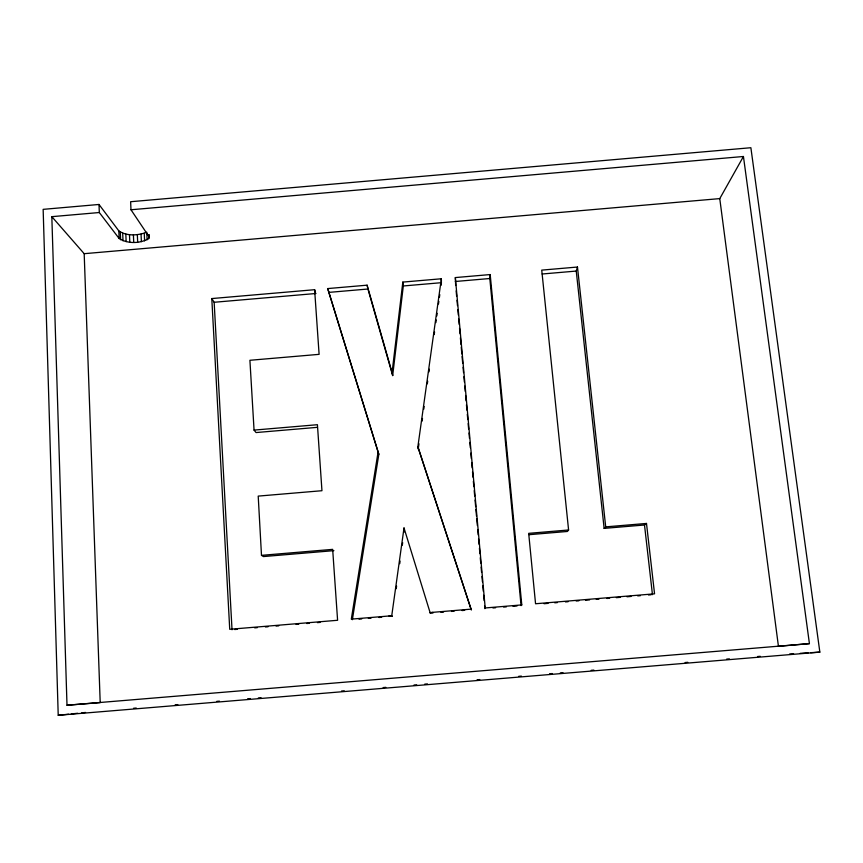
<?xml version="1.0" encoding="UTF-8"?>
<svg xmlns="http://www.w3.org/2000/svg" width="863" height="863" viewBox="0 0 863 863"><rect width="100%" height="100%" fill="white"/><g stroke="black" fill="none" stroke-linecap="round" stroke-linejoin="round"><path stroke-width="1.29" d="M455.664 285.513L455.34 277.573L490.195 274.563L521.781 604.909L521.069 605.632L489.817 278.512L490.195 274.563M402.827 282.093L403.312 285.966L392.676 375.567L392.072 372.546L402.827 282.093L441.349 278.771L441.425 281.381M388.986 615.988L392.363 616.376L391.737 615.761L404.013 527.962L404.132 532.093M396.225 588.717L396.592 586.085M399.72 563.701L400.087 561.069M402.298 545.265L402.665 542.633M417.865 446.764L471.252 609.785L417.865 446.764L441.349 278.771M418.21 449.062L418.954 443.744M422.115 421.112L422.492 418.447M423.787 409.127L424.165 406.473M427.325 383.841L427.692 381.176M428.997 371.867L429.375 369.202M434.208 334.596L434.574 331.931M435.88 322.611L436.257 319.946M436.807 315.955L437.185 313.301M438.48 303.981L438.857 301.316M439.418 297.325L439.785 294.661M441.09 285.34L441.457 282.686L403.312 285.966M392.072 372.546L367.099 285.178L327.703 288.576L378.091 452.007L351.317 619.138L391.737 615.761M352.363 619.71L378.835 454.262L327.703 288.576M568.588 529.99L528.685 533.345L535.556 603.755L654.553 593.82L646.495 523.442L644.499 524.995L604.132 528.383L576.247 271.068L577.476 267.034L541.737 270.119L568.588 529.99L567.39 531.468L529.213 534.682M149.418 237.249L130.982 209.763L130.637 201.715L750.875 147.724L819.85 652.126L58.22 715.276L43.15 209.353L99.008 204.466L99.31 212.525L119.137 238.512C127.573 243.949 140.216 243.69 148.76 238.576L149.31 234.714M743.442 156.494L809.418 643.625L778.437 646.322L719.764 198.609L743.442 156.494L130.982 209.763M604.132 528.383L605.707 526.872L646.495 523.442M99.008 204.466L118.824 230.885C126.732 236.397 138.091 235.556 146.775 232.233L147.12 239.795M58.22 715.276L68.63 714.197M71.241 713.928L77.746 713.259M81.651 712.86L85.556 712.45M51.823 216.667L84.186 253.69L100.205 702.601L67.001 705.233L51.823 216.667L99.31 212.525M84.186 253.69L719.764 198.609M314.617 289.698L319.105 354.348L249.914 360.281L254.056 430.098L317.422 424.704L321.953 490.713L258.21 496.106L261.489 555.351L332.665 549.364L337.595 620.281L229.731 629.289L211.791 298.566L314.617 289.698L315.524 292.233M211.791 298.566L214.153 302.277L315.977 293.496M328.932 292.384L367.94 289.019L392.676 375.567M455.308 281.489L489.817 278.512M542.158 274.002L576.247 271.068M317.444 427.336L256.052 432.557L254.056 430.098M333.884 550.648L263.442 556.57L261.489 555.351M471.457 609.105L430.054 612.568L430.281 613.205L404.013 527.962M521.781 604.909L485.211 607.962L455.34 277.573M234.693 629.537L237.357 629.31M254.704 627.865L257.379 627.638M265.383 626.97L268.048 626.754M276.063 626.085L278.727 625.858M296.074 624.413L298.738 624.186M306.753 623.518L309.418 623.302M317.422 622.633L320.097 622.406M359.019 619.159L361.683 618.933M368.339 618.383L371.004 618.156M378.986 617.487L381.651 617.261M431.198 613.129L433.01 612.978L432.805 612.331M440.917 612.32L443.56 612.094M451.468 611.436L454.111 611.22M462.018 610.562L464.661 610.335M492.913 607.973L495.599 607.757M503.636 607.077L506.322 606.862M513.021 606.301L517.045 605.966M544.057 603.712L548.07 603.377M554.769 602.816L557.444 602.59M565.47 601.921L568.145 601.694M576.182 601.026L578.857 600.799M585.545 600.249L589.558 599.904M596.247 599.354L598.933 599.127M606.959 598.458L609.634 598.232M616.322 597.671L620.335 597.336M627.034 596.775L631.047 596.441M637.735 595.891L640.411 595.664M648.447 594.995L651.123 594.769M67.001 705.233L809.418 643.625M133.549 708.264L136.235 708.038M175.146 704.812L177.832 704.596M216.753 701.371L219.429 701.144M247.616 698.803L250.302 698.588M258.35 697.919L261.036 697.692M341.554 691.015L344.24 690.799M383.15 687.574L385.837 687.347M414.024 685.006L416.7 684.791M424.758 684.122L427.444 683.895M477.088 679.785L479.774 679.559M518.695 676.333L521.381 676.107M549.558 673.776L552.244 673.55M560.292 672.881L562.978 672.665M591.166 670.324L593.841 670.098M685.103 662.536L687.789 662.309M726.7 659.084L729.386 658.868M757.563 656.527L760.249 656.301M789.656 653.981L793.593 653.744M800.163 653.334L808.038 652.86M810.659 652.698L819.85 652.126M378.091 452.007L378.835 454.262M367.099 285.178L367.94 289.019M644.499 524.995L652.46 594.661M577.476 267.034L605.707 526.872M456.149 290.874L456.635 296.236M457.002 300.259L457.487 305.621M457.854 309.644L458.339 315.006M458.695 319.03L459.181 324.391M459.548 328.415L460.033 333.776M460.4 337.8L461.004 344.51M461.241 347.185L461.845 353.895M462.093 356.57L462.697 363.28M463.064 367.304L463.55 372.665M463.906 376.689L464.391 382.05M464.758 386.074L465.243 391.435M465.599 395.459L466.085 400.82M466.452 404.844L466.937 410.205M467.304 414.229L467.789 419.591M468.145 423.614L468.631 428.976M468.997 432.999L469.483 438.361M469.85 442.385L470.335 447.746M470.81 453.118L471.295 458.48M471.662 462.503L472.147 467.865M472.514 471.888L473 477.25M473.356 481.274L473.841 486.635M474.208 490.659L474.693 496.02M475.06 500.044L475.664 506.743M475.901 509.429L476.505 516.128M476.754 518.814L477.358 525.513M477.724 529.537L478.21 534.909M478.566 538.922L479.051 544.294M479.418 548.307L479.904 553.679M480.27 557.703L480.745 563.064M481.112 567.088L481.597 572.449M481.964 576.473L482.449 581.835M482.805 585.858L483.291 591.22M483.658 595.243L484.143 600.605M484.628 605.966L484.866 608.652M214.153 302.277L232.028 629.753M148.587 234.779L148.76 238.576M144.261 233.29L144.596 240.842M141.047 234.089L141.381 241.64M137.336 234.596L137.67 242.147M133.398 234.758L133.722 242.309M129.472 234.574L129.795 242.125M125.825 234.046L126.138 241.618M122.697 233.215L123.021 240.809M120.313 232.136L120.626 239.752M118.824 230.885L119.137 238.512"/></g></svg>
